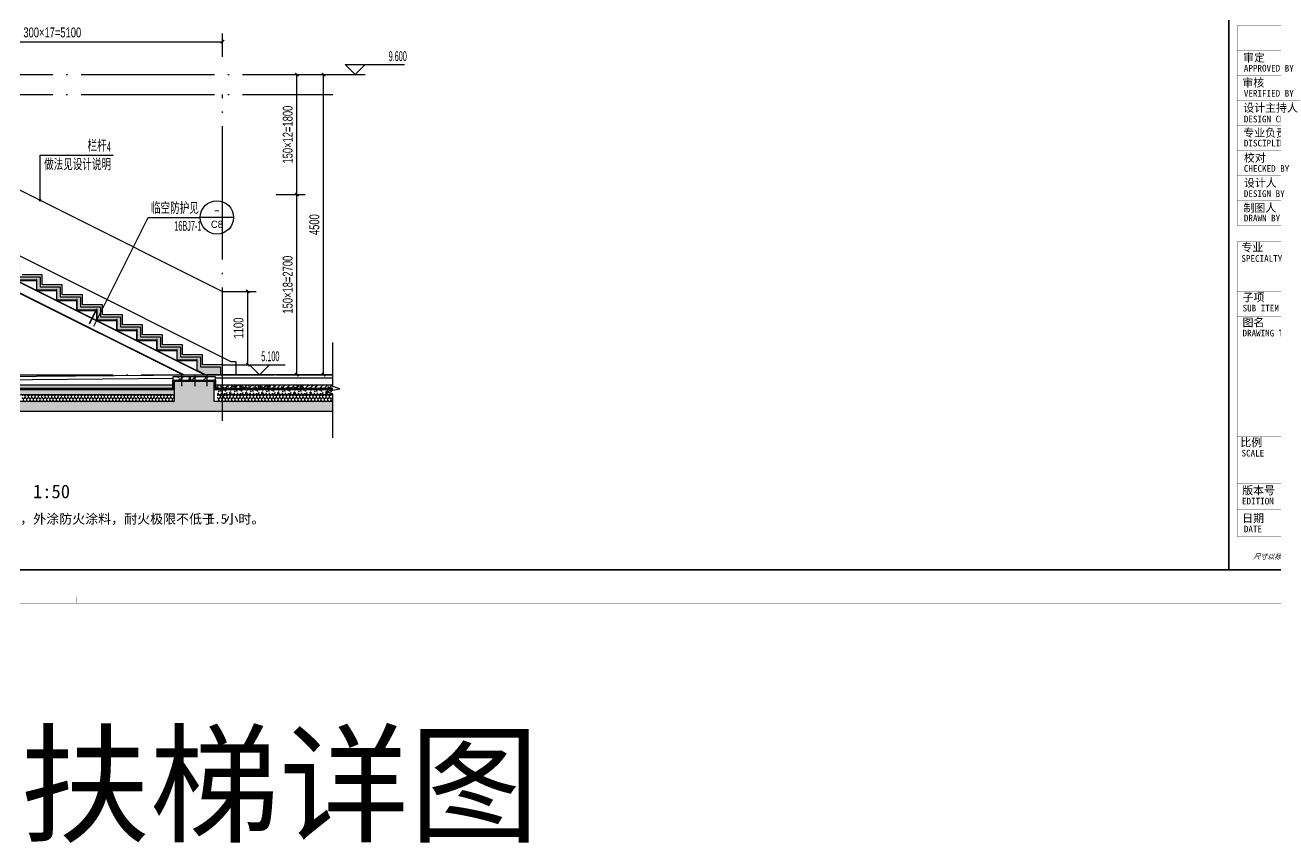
# Model space of a CAD drawing. Extents: x -26219 to 315419, y -160410 to -120810.
# Drawn here: x 156972 to 175724, y -159657 to -147393 of the extents above; entities that cross this region are included whole.
import ezdxf
from ezdxf.enums import TextEntityAlignment as Align
from ezdxf.xclip import XClip

# ---------------------------------------------------------------- set-up
doc = ezdxf.new("R2010")
doc.units = 0
doc.header["$LTSCALE"] = 1000
doc.header["$MEASUREMENT"] = 0
doc.header["$XCLIPFRAME"] = 0
for name, pattern in [('104-14# 核心筒$2$DOTE', [2.42, 2, -0.2, 0.02, -0.2]), ('104-14# 核心筒$3$DOTE', [2.42, 2, -0.2, 0.02, -0.2]), ('DASH', [0.35, 0.25, -0.1])]:
    doc.linetypes.add(name, pattern=pattern)
for name, color, linetype in [('01-标注_尺寸', 124, 'Continuous'), ('01-标注_标高', 200, 'Continuous'), ('01-标注_符号', 200, 'Continuous'), ('02-TEXT_标注', 130, 'Continuous'), ('05-填充_天正', 26, 'Continuous'), ('104-14# 核心筒$2$A_AXIS-轴线', 36, '104-14# 核心筒$2$DOTE'), ('104-14# 核心筒$3$A_AXIS-轴线', 36, '104-14# 核心筒$3$DOTE'), ('A-E_栏杆', 232, 'Continuous'), ('A-O_屋面', 201, 'Continuous'), ('A-SUR_保温', 222, 'Continuous'), ('A_STR-砼墙', 51, 'Continuous'), ('S_SURFACE', 6, 'Continuous'), ('建-标注-文本', 254, 'Continuous')]:
    doc.layers.add(name, color=color, linetype=linetype)
doc.styles.add('_TCH_DIM', font='ros.shx', dxfattribs={"width": 0.75, "bigfont": 'jd.shx'})
doc.styles.add('_TCH_DIM_T3', font='ros.shx', dxfattribs={"width": 0.705882, "bigfont": 'jd.shx'})
doc.styles.add('_TCH_LABEL', font='ros.shx', dxfattribs={"bigfont": 'jd.shx'})
doc.styles.get("Standard").update_dxf_attribs({"font": 'STXIHEI_0.TTF'})
doc.styles.add('图签信息$0$华文细黑', font='STXIHEI_0.TTF', dxfattribs={"height": 10})
doc.dimstyles.new('_TCH_ARCH&&50', dxfattribs={"dimtxt": 148.75, "dimasz": 50, "dimexe": 125, "dimexo": 150, "dimgap": 63.125, "dimtad": 1, "dimdec": 0, "dimzin": 0, "dimdsep": 46, "dimtxsty": '_TCH_DIM_T3', "dimblk": 'ARCHTICK', "dimcen": 0.09, "dimclrt": 7, "dimazin": 2, "dimtfac": 1, "dimtdec": 0, "dimtix": 1, "dimtmove": 2, "dimatfit": 3, "dimfxl": 0, "dimtolj": 1, "dimtzin": 0, "dimarcsym": 0})
pattern_1 = [(45, (0, 0), (-88.38835, 88.38835), []), (50, (0, 0), (358.6301, -31.37607), [37.5, -412.5]), (355, (0, 0), (-69.37567, 376.09607), [30, -330]), (100.4514, (29.9, -2.6), (289.2547, 344.71977), [31.8701, -350.57106]), (46.1842, (0, 100), (533.6205, -82.7595), [56.25, -618.75]), (96.6356, (44.47, 93.1), (467.3314, 487.0589), [47.8051, -525.8565]), (351.1842, (0, 100), (467.331, 487.0593), [45, -495]), (21, (50, 75), (298.45353, -201.30945), [37.5, -412.5]), (326, (50, 75), (121.65767, 362.575), [30, -330]), (71.4514, (74.87, 58.22), (420.1113, 161.26525), [31.8701, -350.57106]), (37.5, (0, 0), (6.07993, 166.44693), [0, -326, 0, -335, 0, -331.25]), (7.5, (0, 0), (131.53477, 197.20586), [0, -191, 0, -318.5, 0, -126.25]), (327.5, (-111.5, 0), (266.91122, -11.277436), [0, -125, 0, -390, 0, -517.5]), (317.5, (-161.5, 0), (291.59308, 50.0525), [0, -162.5, 0, -259, 0, -367.5])]

# ---------------------------------------------------------------- blocks, each defined once
blk = doc.blocks.new('104-14# 核心筒')
at = {"layer": '104-14# 核心筒$2$A_AXIS-轴线'}
for p, q in [((-9370.1, 105800), (120259.9, 105800)), ((-24839, 16700), (120259.9, 16700))]:
    blk.add_line(p, q, dxfattribs=at)
blk = doc.blocks.new('图框-A1')
for points, const_width in [([(0, 0), (841, 0), (841, 594), (0, 594)], 0.05), ([(766, 584), (25, 584), (25, 10), (766, 10)], 0.5)]:
    blk.add_lwpolyline(points, close=True, dxfattribs=dict(const_width=const_width))
at = {"const_width": 0.05}
blk.add_lwpolyline([(420.5, 0), (420.5, 2)], dxfattribs=at)
blk = doc.blocks.new('图签信息')
at = {"const_width": 0.5}
blk.add_lwpolyline([(-65, 0), (0, 0), (0, 500.5), (-65, 500.5)], close=True, dxfattribs=at)
at = {"const_width": 0.05}
for points in [[(-62.5, 103.26), (-2.5, 103.26), (-2.5, 163.26), (-62.5, 163.26), (-62.5, 103.26)], [(-62.5, 155.76), (-2.5, 155.76)], [(-62.5, 148.26), (-2.5, 148.26)], [(-62.5, 140.76), (-2.5, 140.76)], [(-62.5, 133.26), (-2.5, 133.26)], [(-62.5, 125.76), (-2.5, 125.76)], [(-62.5, 118.26), (-2.5, 118.26)], [(-62.5, 110.76), (-2.5, 110.76)], [(-62.5, 98.5), (-2.5, 98.5), (-2.5, 10), (-62.5, 10), (-62.5, 98.5)], [(-62.5, 83.5), (-2.5, 83.5)], [(-62.5, 76), (-2.5, 76)], [(-62.5, 40), (-2.5, 40)], [(-62.5, 26), (-2.5, 26)], [(-62.5, 18), (-2.5, 18)]]:
    blk.add_lwpolyline(points, dxfattribs=at)
at = {"style": '图签信息$0$华文细黑'}
for s, height, p in [('审定', 2.4, (-60.73, 154.81)), ('APPROVED BY', 2, (-60.5, 151.44)), ('审核', 2.4, (-60.95, 147.29)), ('VERIFIED BY', 2, (-60.5, 143.91)), ('设计主持人', 2.4, (-60.68, 139.76)), ('DESIGN CHIEF', 2, (-60.5, 136.19)), ('专业负责人', 2.4, (-60.67, 132.26)), ('DISCIPLINE CHIEF', 2, (-60.5, 128.98)), ('校对', 2.4, (-60.5, 124.76)), ('CHECKED BY', 2, (-60.5, 121.37)), ('设计人', 2.4, (-60.5, 117.26)), ('DESIGN BY', 2, (-60.5, 113.83)), ('制图人', 2.4, (-60.61, 109.76)), ('DRAWN BY', 2, (-60.5, 106.5)), ('专业', 2.4, (-61.23, 97.93)), ('SPECIALTY', 2, (-61.23, 94.38)), ('子项', 2.4, (-60.88, 82.92)), ('SUB ITEM', 2, (-60.88, 79.5)), ('图名', 2.4, (-60.91, 75.41)), ('DRAWING TITLES', 2, (-60.91, 72)), ('比例', 2.4, (-61.56, 39.42)), ('SCALE', 2, (-61.19, 36)), ('版本号', 2.4, (-61, 25.03)), ('EDITION', 2, (-61.06, 21.61)), ('日期', 2.4, (-61, 16.68)), ('DATE', 2, (-60.5, 13.26))]:
    blk.add_text(s, height=height, dxfattribs=at).set_placement(p, align=Align.TOP_LEFT)
at = {"style": '图签信息$0$华文细黑', "oblique": 20}
blk.add_text('尺寸以标注为准不得量取，所有尺寸需在现场校核准确', height=1.5, dxfattribs=at).set_placement((-32.5, 4), align=Align.MIDDLE_CENTER)
blk = doc.blocks.new('图签-A1')
at = {"color": 2}
blk.add_blockref('图签信息', (0, 0), dxfattribs=at)
blk = doc.blocks.new('d99d9d9d9dd6')
at = {"layer": '104-14# 核心筒$3$A_AXIS-轴线'}
for p, q in [((-13456, 0), (0, 0)), ((-8056, -4320), (-8056, 0))]:
    blk.add_line(p, q, dxfattribs=at)
blk.add_lwpolyline([(-1656, -4893), (-1656, 0)], dxfattribs=at)
at = {"layer": 'A_STR-砼墙'}
for p, q in [((-12556, -50), (-11742, -50)), ((-12556, -56), (-11742, -56)), ((-12556, -62), (-11799, -62)), ((-11832, -200), (-11799, -62)), ((-11799, -62), (-8739, -1592)), ((-11798, -56), (-8738, -1586)), ((-12556, -200), (-11832, -200)), ((-12556, -206), (-11833, -206)), ((-11833, -206), (-8773, -1736)), ((-11832, -200), (-8772, -1730)), ((-8739, -1592), (-6936, -1592)), ((-8736, -4265), (-8736, -1592)), ((-8730, -4265), (-8730, -1592)), ((-8592, -4264), (-8592, -1592)), ((-8586, -4264), (-8586, -1592)), ((-7586, -4254), (-7586, -1586)), ((-7580, -4254), (-7580, -1586)), ((-8773, -1736), (-8736, -1736)), ((-8772, -1730), (-8736, -1730)), ((-8586, -1730), (-7184, -1730)), ((-8586, -1736), (-7172, -1736)), ((-7442, -4252), (-7442, -1731)), ((-7436, -4252), (-7436, -1736)), ((-6836, -1743), (-1909, -4200)), ((-2036, -3970), (-2042, -3970)), ((-2042, -3970), (-2042, -4134)), ((-2036, -4137), (-2036, -3970)), ((-2245, -4200), (-1909, -4200))]:
    blk.add_line(p, q, dxfattribs=at)
for points in [[(-12238, -56), (-12163, -56), (-12163, -61, -0.414214), (-12165, -63), (-12222, -63, 0.414214), (-12231, -72), (-12231, -129, -0.414214), (-12233, -131), (-12238, -131), (-12238, -56)], [(-11442, -80), (-11731, -80, -0.414214), (-11736, -75), (-11736, -40), (-11742, -40), (-11742, -81, 0.414214), (-11737, -86), (-11442, -86)], [(-11142, -230), (-11431, -230, -0.414214), (-11436, -225), (-11436, -70), (-11442, -70), (-11442, -231, 0.414214), (-11437, -236), (-11142, -236)], [(-10842, -380), (-11131, -380, -0.414214), (-11136, -375), (-11136, -220), (-11142, -220), (-11142, -381, 0.414214), (-11137, -386), (-10842, -386)], [(-10542, -530), (-10831, -530, -0.414214), (-10836, -525), (-10836, -370), (-10842, -370), (-10842, -531, 0.414214), (-10837, -536), (-10542, -536)], [(-10242, -680), (-10531, -680, -0.414214), (-10536, -675), (-10536, -520), (-10542, -520), (-10542, -681, 0.414214), (-10537, -686), (-10242, -686)], [(-9942, -830), (-10231, -830, -0.414214), (-10236, -825), (-10236, -670), (-10242, -670), (-10242, -831, 0.414214), (-10237, -836), (-9942, -836)], [(-9642, -980), (-9931, -980, -0.414214), (-9936, -975), (-9936, -820), (-9942, -820), (-9942, -981, 0.414214), (-9937, -986), (-9642, -986)], [(-9342, -1130), (-9631, -1130, -0.414214), (-9636, -1125), (-9636, -970), (-9642, -970), (-9642, -1131, 0.414214), (-9637, -1136), (-9342, -1136)], [(-9042, -1280), (-9331, -1280, -0.414214), (-9336, -1275), (-9336, -1120), (-9342, -1120), (-9342, -1281, 0.414214), (-9337, -1286), (-9042, -1286)], [(-8742, -1430), (-9031, -1430, -0.414214), (-9036, -1425), (-9036, -1270), (-9042, -1270), (-9042, -1431, 0.414214), (-9037, -1436), (-8742, -1436)], [(-6842, -1580), (-8731, -1580, -0.414214), (-8736, -1575), (-8736, -1420), (-8742, -1420), (-8742, -1581, 0.414214), (-8737, -1586), (-6842, -1586)], [(-8336, -1586), (-8261, -1586), (-8261, -1591, -0.414214), (-8263, -1593), (-8320, -1593, 0.414214), (-8329, -1602), (-8329, -1659, -0.414214), (-8331, -1661), (-8336, -1661), (-8336, -1586)], [(-7963, -1586), (-7888, -1586), (-7888, -1591, -0.414214), (-7890, -1593), (-7947, -1593, 0.414214), (-7956, -1602), (-7956, -1659, -0.414214), (-7958, -1661), (-7963, -1661), (-7963, -1586)], [(-7582, -1586), (-7507, -1586), (-7507, -1591, -0.414214), (-7509, -1593), (-7566, -1593, 0.414214), (-7575, -1602), (-7575, -1659, -0.414214), (-7577, -1661), (-7582, -1661), (-7582, -1586)], [(-7225, -1586), (-7150, -1586), (-7150, -1591, -0.414214), (-7152, -1593), (-7209, -1593, 0.414214), (-7218, -1602), (-7218, -1659, -0.414214), (-7220, -1661), (-7225, -1661), (-7225, -1586)], [(-6542, -1730), (-6831, -1730, -0.414214), (-6836, -1725), (-6836, -1570), (-6842, -1570), (-6842, -1731, 0.414214), (-6837, -1736), (-6542, -1736)], [(-6242, -1880), (-6531, -1880, -0.414214), (-6536, -1875), (-6536, -1720), (-6542, -1720), (-6542, -1881, 0.414214), (-6537, -1886), (-6242, -1886)], [(-5942, -2030), (-6231, -2030, -0.414214), (-6236, -2025), (-6236, -1870), (-6242, -1870), (-6242, -2031, 0.414214), (-6237, -2036), (-5942, -2036)], [(-5642, -2180), (-5931, -2180, -0.414214), (-5936, -2175), (-5936, -2020), (-5942, -2020), (-5942, -2181, 0.414214), (-5937, -2186), (-5642, -2186)], [(-5342, -2330), (-5631, -2330, -0.414214), (-5636, -2325), (-5636, -2170), (-5642, -2170), (-5642, -2331, 0.414214), (-5637, -2336), (-5342, -2336)], [(-5042, -2480), (-5331, -2480, -0.414214), (-5336, -2475), (-5336, -2320), (-5342, -2320), (-5342, -2481, 0.414214), (-5337, -2486), (-5042, -2486)], [(-4742, -2630), (-5031, -2630, -0.414214), (-5036, -2625), (-5036, -2470), (-5042, -2470), (-5042, -2631, 0.414214), (-5037, -2636), (-4742, -2636)], [(-4442, -2780), (-4731, -2780, -0.414214), (-4736, -2775), (-4736, -2620), (-4742, -2620), (-4742, -2781, 0.414214), (-4737, -2786), (-4442, -2786)], [(-4142, -2930), (-4431, -2930, -0.414214), (-4436, -2925), (-4436, -2770), (-4442, -2770), (-4442, -2931, 0.414214), (-4437, -2936), (-4142, -2936)], [(-3842, -3080), (-4131, -3080, -0.414214), (-4136, -3075), (-4136, -2920), (-4142, -2920), (-4142, -3081, 0.414214), (-4137, -3086), (-3842, -3086)], [(-3542, -3230), (-3831, -3230, -0.414214), (-3836, -3225), (-3836, -3070), (-3842, -3070), (-3842, -3231, 0.414214), (-3837, -3236), (-3542, -3236)], [(-3242, -3380), (-3531, -3380, -0.414214), (-3536, -3375), (-3536, -3220), (-3542, -3220), (-3542, -3381, 0.414214), (-3537, -3386), (-3242, -3386)], [(-2942, -3530), (-3231, -3530, -0.414214), (-3236, -3525), (-3236, -3370), (-3242, -3370), (-3242, -3531, 0.414214), (-3237, -3536), (-2942, -3536)], [(-2642, -3680), (-2931, -3680, -0.414214), (-2936, -3675), (-2936, -3520), (-2942, -3520), (-2942, -3681, 0.414214), (-2937, -3686), (-2642, -3686)], [(-2342, -3830), (-2631, -3830, -0.414214), (-2636, -3825), (-2636, -3670), (-2642, -3670), (-2642, -3831, 0.414214), (-2637, -3836), (-2342, -3836)], [(-2042, -3980), (-2331, -3980, -0.414214), (-2336, -3975), (-2336, -3820), (-2342, -3820), (-2342, -3981, 0.414214), (-2337, -3986), (-2042, -3986)]]:
    blk.add_lwpolyline(points, format="xyb", dxfattribs=at)
for points in [[(-8711, -1592), (-8611, -1592), (-8611, -1792), (-8711, -1792)], [(-8705, -1598), (-8617, -1598), (-8617, -1786), (-8705, -1786)], [(-6936, -1586), (-6836, -1586), (-6836, -1786), (-6936, -1786)], [(-6930, -1592), (-6842, -1592), (-6842, -1780), (-6930, -1780)], [(-1840, -4200), (-1840, -4206), (-2318, -4206), (-2318, -4200)]]:
    blk.add_lwpolyline(points, close=True, dxfattribs=at)
for points in [[(-6756, -1620), (-6756, -1620)], [(-7185, -1736), (-2245, -4200)], [(-7184, -1730), (-2232, -4200)], [(-1923, -4200), (-6836, -1749)], [(-2268, -4206), (-2268, -4371)], [(-2068, -4206), (-2068, -4371)], [(-1891, -4206), (-1891, -4371)]]:
    blk.add_lwpolyline(points, dxfattribs=at)
at = {"layer": 'S_SURFACE'}
blk.add_lwpolyline([(-1656, -4200), (-1656, -4200)], dxfattribs=at)
blk = doc.blocks.new('_ArchTick')
at = {"color": 0, "linetype": 'ByBlock', "const_width": 0.4}
blk.add_lwpolyline([(-0.5, -0.5), (0.5, 0.5)], dxfattribs=at)
blk = doc.blocks.new('*D606')
at = {"layer": '01-标注_尺寸', "color": 0, "lineweight": -2, "transparency": 16777216}
for p, q in [((161137, -148136), (161573, -148136)), ((161448, -152636), (161448, -148136)), ((161137, -152636), (161573, -152636))]:
    blk.add_line(p, q, dxfattribs=at)
at = {"layer": 'Defpoints', "color": 0, "transparency": 16777216}
for p in [(160987, -148136), (161448, -148136), (160987, -152636)]:
    blk.add_point(p, dxfattribs=at)
at = {"layer": '01-标注_尺寸', "color": 0, "lineweight": -2, "transparency": 16777216, "xscale": 50, "yscale": 50, "zscale": 50}
for p, rotation in [((161448, -148136), 90), ((161448, -152636), 270)]:
    blk.add_blockref('_ArchTick', p, dxfattribs=dict(at, rotation=rotation))
at = {"layer": '01-标注_尺寸', "color": 7, "transparency": 16777216, "insert": (161310, -150386), "char_height": 148.8, "attachment_point": 5, "rotation": 90, "style": '_TCH_DIM_T3'}
blk.add_mtext('\\A1;4500', dxfattribs=at)
blk = doc.blocks.new('*D607')
at = {"layer": '01-标注_尺寸', "color": 0, "lineweight": -2, "transparency": 16777216}
for p, q in [((154831, -147870), (154831, -147518)), ((159931, -147870), (159931, -147518)), ((154831, -147643), (159931, -147643))]:
    blk.add_line(p, q, dxfattribs=at)
at = {"layer": 'Defpoints', "color": 0, "transparency": 16777216}
for p in [(159931, -147643), (154831, -148020), (159931, -148020)]:
    blk.add_point(p, dxfattribs=at)
at = {"layer": '01-标注_尺寸', "color": 0, "lineweight": -2, "transparency": 16777216, "xscale": 50, "yscale": 50, "zscale": 50, "rotation": 180}
blk.add_blockref('_ArchTick', (154831, -147643), dxfattribs=at)
at = {"layer": '01-标注_尺寸', "color": 0, "lineweight": -2, "transparency": 16777216, "xscale": 50, "yscale": 50, "zscale": 50}
blk.add_blockref('_ArchTick', (159931, -147643), dxfattribs=at)
at = {"layer": '01-标注_尺寸', "color": 7, "transparency": 16777216, "insert": (157381, -147505), "char_height": 148.75, "attachment_point": 5, "style": '_TCH_DIM_T3'}
blk.add_mtext('\\A1;300×17=5100', dxfattribs=at)
blk = doc.blocks.new('*D608')
at = {"layer": '01-标注_尺寸', "color": 0, "lineweight": -2, "transparency": 16777216}
for p, q in [((160737, -149936), (161173, -149936)), ((161048, -152636), (161048, -149936)), ((160737, -152636), (161173, -152636))]:
    blk.add_line(p, q, dxfattribs=at)
at = {"layer": 'Defpoints', "color": 0, "transparency": 16777216}
for p in [(160587, -149936), (161048, -149936), (160587, -152636)]:
    blk.add_point(p, dxfattribs=at)
at = {"layer": '01-标注_尺寸', "color": 0, "lineweight": -2, "transparency": 16777216, "xscale": 50, "yscale": 50, "zscale": 50}
for p, rotation in [((161048, -149936), 90), ((161048, -152636), 270)]:
    blk.add_blockref('_ArchTick', p, dxfattribs=dict(at, rotation=rotation))
at = {"layer": '01-标注_尺寸', "color": 7, "transparency": 16777216, "insert": (160910, -151286), "char_height": 148.75, "attachment_point": 5, "rotation": 90, "style": '_TCH_DIM_T3'}
blk.add_mtext('\\A1;150×18=2700', dxfattribs=at)
blk = doc.blocks.new('*D609')
at = {"layer": '01-标注_尺寸', "color": 0, "lineweight": -2, "transparency": 16777216}
for p, q in [((160737, -148136), (161173, -148136)), ((161048, -149936), (161048, -148136)), ((160737, -149936), (161173, -149936))]:
    blk.add_line(p, q, dxfattribs=at)
at = {"layer": 'Defpoints', "color": 0, "transparency": 16777216}
for p in [(160587, -148136), (161048, -148136), (160587, -149936)]:
    blk.add_point(p, dxfattribs=at)
at = {"layer": '01-标注_尺寸', "color": 0, "lineweight": -2, "transparency": 16777216, "xscale": 50, "yscale": 50, "zscale": 50}
for p, rotation in [((161048, -148136), 90), ((161048, -149936), 270)]:
    blk.add_blockref('_ArchTick', p, dxfattribs=dict(at, rotation=rotation))
at = {"layer": '01-标注_尺寸', "color": 7, "transparency": 16777216, "insert": (160910, -149036), "char_height": 148.75, "attachment_point": 5, "rotation": 90, "style": '_TCH_DIM_T3'}
blk.add_mtext('\\A1;150×12=1800', dxfattribs=at)
blk = doc.blocks.new('*D1477')
at = {"layer": '01-标注_尺寸', "color": 0, "lineweight": -2, "transparency": 16777216}
for p, q in [((159931, -151386), (160436, -151386)), ((160311, -152486), (160311, -151386)), ((159931, -152486), (160436, -152486))]:
    blk.add_line(p, q, dxfattribs=at)
at = {"layer": 'Defpoints', "color": 0, "transparency": 16777216}
for p in [(159781, -151386), (160311, -151386), (159781, -152486)]:
    blk.add_point(p, dxfattribs=at)
at = {"layer": '01-标注_尺寸', "color": 0, "lineweight": -2, "transparency": 16777216, "xscale": 50, "yscale": 50, "zscale": 50}
for p, rotation in [((160311, -151386), 90), ((160311, -152486), 270)]:
    blk.add_blockref('_ArchTick', p, dxfattribs=dict(at, rotation=rotation))
at = {"layer": '01-标注_尺寸', "color": 7, "transparency": 16777216, "insert": (160173, -151936), "char_height": 148.8, "attachment_point": 5, "rotation": 90, "style": '_TCH_DIM_T3'}
blk.add_mtext('\\A1;1100', dxfattribs=at)
blk = doc.blocks.new('$LinePat$聚苯板')
at = {"color": 0}
for p, q in [((15, -9), (0, 0)), ((30, 0), (15, -9)), ((15, -26), (0, -34)), ((0, -34), (0, -51)), ((0, -51), (15, -60)), ((15, -9), (15, -26)), ((30, -34), (15, -26)), ((15, -60), (30, -51))]:
    blk.add_line(p, q, dxfattribs=at)

msp = doc.modelspace()

# ---------------------------------------------------------------- hatches: boundary and pattern name
at = {"layer": '05-填充_天正'}
h = msp.add_hatch(dxfattribs=at)
h.set_pattern_fill('钢筋混凝土', color=256, scale=20, style=0)
h.set_pattern_definition([(45, (0, 0), (-35.355339, 35.355339), []), (50, (0, 0), (143.452037, -12.55043), [15, -165]), (355, (0, 0), (-27.75027, 150.43843), [12, -132]), (100.4514, (11.95, -1.05), (115.70188, 137.88791), [12.74804, -140.22842]), (46.1842, (0, 40), (213.44821, -33.1038), [22.5, -247.5]), (96.6356, (17.79, 37.24), (186.93254, 194.82357), [19.12206, -210.3426]), (351.1842, (0, 40), (186.9324, 194.82372), [18, -198]), (21, (20, 30), (119.38141, -80.52378), [15, -165]), (326, (20, 30), (48.66307, 145.03001), [12, -132]), (71.4514, (29.95, 23.29), (168.04453, 64.5061), [12.74804, -140.22842]), (37.5, (0, 0), (2.431971, 66.578771), [0, -130.4, 0, -134, 0, -132.5]), (7.5, (0, 0), (52.613907, 78.882342), [0, -76.4, 0, -127.4, 0, -50.5]), (327.5, (-44.6, 0), (106.764487, -4.510974), [0, -50, 0, -156, 0, -207]), (317.5, (-64.6, 0), (116.637234, 20.020996), [0, -65, 0, -103.6, 0, -147])])
h.paths.add_polyline_path([(159901.4, -152636.5), (159678.1, -152636.5), (159551.4, -152573.3), (159551.4, -152416.5), (159251.4, -152416.5), (159251.4, -152266.5), (158951.4, -152266.5), (158951.4, -152116.5), (158651.4, -152116.5), (158651.4, -151966.5), (158351.4, -151966.5), (158351.4, -151816.5), (158051.4, -151816.5), (158051.4, -151666.5), (157751.4, -151666.5), (157751.4, -151516.5), (157451.4, -151516.5), (157451.4, -151366.5), (157151.4, -151366.5), (157151.4, -151216.5), (156851.4, -151216.5), (156851.4, -151066.5), (156551.4, -151066.5), (156551.4, -150916.5), (156251.4, -150916.5), (156251.4, -150766.5), (155951.4, -150766.5), (155951.4, -150616.5), (155651.4, -150616.5), (155651.4, -150466.5), (155351.4, -150466.5), (155351.4, -150316.5), (155051.4, -150316.5), (155051.4, -150166.5), (154751.4, -150166.5), (154751.4, -150016.5), (152851.4, -150016.5), (152851.4, -149866.5), (152551.4, -149866.5), (152551.4, -149716.5), (152251.4, -149716.5), (152251.4, -149566.5), (151951.4, -149566.5), (151951.4, -149416.5), (151651.4, -149416.5), (151651.4, -149266.5), (151351.4, -149266.5), (151351.4, -149116.5), (151051.4, -149116.5), (151051.4, -148966.5), (150751.4, -148966.5), (150751.4, -148816.5), (150451.4, -148816.5), (150451.4, -148666.5), (150151.4, -148666.5), (150151.4, -148516.5), (149851.4, -148516.5), (149851.4, -148486.5), (149031.4, -148486.5), (149031.4, -148286.5), (149601.4, -148286.5), (149601.4, -148316.5), (149901.4, -148316.5), (149901.4, -148466.5), (150201.4, -148466.5), (150201.4, -148616.5), (150501.4, -148616.5), (150501.4, -148766.5), (150801.4, -148766.5), (150801.4, -148916.5), (151101.4, -148916.5), (151101.4, -149066.5), (151401.4, -149066.5), (151401.4, -149216.5), (151701.4, -149216.5), (151701.4, -149366.5), (152001.4, -149366.5), (152001.4, -149516.5), (152301.4, -149516.5), (152301.4, -149666.5), (152601.4, -149666.5), (152601.4, -149816.5), (152901.4, -149816.5), (152901.4, -149966.5), (154801.4, -149966.5), (154801.4, -150116.5), (155101.4, -150116.5), (155101.4, -150266.5), (155401.4, -150266.5), (155401.4, -150416.5), (155701.4, -150416.5), (155701.4, -150566.5), (156001.4, -150566.5), (156001.4, -150716.5), (156301.4, -150716.5), (156301.4, -150866.5), (156601.4, -150866.5), (156601.4, -151016.5), (156901.4, -151016.5), (156901.4, -151166.5), (157201.4, -151166.5), (157201.4, -151316.5), (157501.4, -151316.5), (157501.4, -151466.5), (157801.4, -151466.5), (157801.4, -151616.5), (158101.4, -151616.5), (158101.4, -151766.5), (158401.4, -151766.5), (158401.4, -151916.5), (158701.4, -151916.5), (158701.4, -152066.5), (159001.4, -152066.5), (159001.4, -152216.5), (159301.4, -152216.5), (159301.4, -152366.5), (159601.4, -152366.5), (159601.4, -152516.5), (159901.4, -152516.5)])
h = msp.add_hatch(dxfattribs=at)
h.set_pattern_fill('钢筋混凝土', color=256, scale=50, style=0)
h.set_pattern_definition(pattern_1)
h.paths.add_polyline_path([(161587.4, -153036.5), (159808.1, -153036.5), (159808.1, -152736.5), (159208.1, -152736.5), (159208.1, -153036.5), (149281.4, -153036.5), (149281.4, -153186.5), (161587.4, -153186.5)])
h = msp.add_hatch(dxfattribs=at)
h.set_pattern_fill('钢筋混凝土', color=256, scale=20, style=0)
h.set_pattern_definition([(45, (207292.14, -322425.46), (-35.355339, 35.355339), []), (50, (207292.14, -322425.46), (143.45204, -12.55043), [15, -165]), (355, (207292.14, -322425.46), (-27.75027, 150.43843), [12, -132]), (100.4514, (207304.09, -322426.5), (115.70188, 137.88791), [12.74804, -140.22842]), (46.1842, (207292.14, -322385.46), (213.44821, -33.1038), [22.5, -247.5]), (96.6356, (207309.93, -322388.22), (186.93254, 194.82357), [19.12206, -210.3426]), (351.1842, (207292.14, -322385.46), (186.9324, 194.82372), [18, -198]), (21, (207312.14, -322395.46), (119.38141, -80.52378), [15, -165]), (326, (207312.14, -322395.46), (48.66307, 145.03001), [12, -132]), (71.4514, (207322.09, -322402.17), (168.04453, 64.5061), [12.74804, -140.22842]), (37.5, (207292.14, -322425.46), (2.431971, 66.578771), [0, -130.4, 0, -134, 0, -132.5]), (7.5, (207292.14, -322425.46), (52.613907, 78.882342), [0, -76.4, 0, -127.4, 0, -50.5]), (327.5, (207247.54, -322425.46), (106.764487, -4.510974), [0, -50, 0, -156, 0, -207]), (317.5, (207227.54, -322425.46), (116.637234, 20.020996), [0, -65, 0, -103.6, 0, -147])])
h.paths.add_polyline_path([(159208.1, -152836.5), (159208.1, -152786.5), (149281.4, -152786.5), (149281.4, -152836.5)])
h = msp.add_hatch(dxfattribs=at)
h.set_pattern_fill('钢筋混凝土', color=256, scale=50, style=0)
h.set_pattern_definition(pattern_1)
h.paths.add_polyline_path([(159828.1, -152716.5), (159828.1, -152666.5), (159188.1, -152666.5), (159188.1, -152716.5)])
h = msp.add_hatch(dxfattribs=at)
h.set_pattern_fill('钢筋混凝土', color=256, scale=20, style=0)
h.set_pattern_definition([(45, (217862.14, -322425.46), (-35.355339, 35.355339), []), (50, (217862.14, -322425.46), (143.45204, -12.55043), [15, -165]), (355, (217862.14, -322425.46), (-27.75027, 150.43843), [12, -132]), (100.4514, (217874.09, -322426.5), (115.70188, 137.88791), [12.74804, -140.22842]), (46.1842, (217862.14, -322385.46), (213.44821, -33.1038), [22.5, -247.5]), (96.6356, (217879.93, -322388.22), (186.93254, 194.82357), [19.12206, -210.3426]), (351.1842, (217862.14, -322385.46), (186.9324, 194.82372), [18, -198]), (21, (217882.14, -322395.46), (119.38141, -80.52378), [15, -165]), (326, (217882.14, -322395.46), (48.66307, 145.03001), [12, -132]), (71.4514, (217892.09, -322402.17), (168.04453, 64.5061), [12.74804, -140.22842]), (37.5, (217862.14, -322425.46), (2.431971, 66.578771), [0, -130.4, 0, -134, 0, -132.5]), (7.5, (217862.14, -322425.46), (52.613907, 78.882342), [0, -76.4, 0, -127.4, 0, -50.5]), (327.5, (217817.54, -322425.46), (106.764487, -4.510974), [0, -50, 0, -156, 0, -207]), (317.5, (217797.54, -322425.46), (116.637234, 20.020996), [0, -65, 0, -103.6, 0, -147])])
h.paths.add_polyline_path([(159828.1, -152786.5), (159828.1, -152836.5), (161587.4, -152836.5), (161587.4, -152786.5)])
at = {"layer": 'A-SUR_保温'}
h = msp.add_hatch(dxfattribs=at)
h.set_pattern_fill('加气混凝土', color=26, scale=20)
h.set_pattern_definition([(0, (84534.8, -190491.23), (120, 240), [0, -240]), (0, (84394.4, -190523.63), (120, 240), [0, -240]), (0, (84472.4, -190526.03), (120, 240), [0, -240]), (0, (84557.6, -190455.23), (120, 240), [0, -240]), (0, (84458, -190538.03), (120, 240), [0, -240]), (0, (84581.6, -190304.03), (120, 240), [0, -240]), (0, (84508.4, -190323.23), (120, 240), [0, -240]), (0, (84546.8, -190353.23), (120, 240), [0, -240]), (0, (84351.2, -190358.03), (120, 240), [0, -240]), (0, (84468.8, -190368.83), (120, 240), [0, -240]), (0, (84423.2, -190430.03), (120, 240), [0, -240]), (0, (84425.6, -190520.03), (120, 240), [0, -240]), (0, (84515.6, -190529.63), (120, 240), [0, -240]), (0, (84581.6, -190424.03), (120, 240), [0, -240]), (0, (84357.2, -190461.23), (120, 240), [0, -240]), (0, (84377.6, -190420.43), (120, 240), [0, -240]), (0, (84471.2, -190437.23), (120, 240), [0, -240]), (0, (84437.6, -190472.03), (120, 240), [0, -240]), (0, (84418.4, -190392.83), (120, 240), [0, -240]), (0, (84448.4, -190302.83), (120, 240), [0, -240]), (0, (84366.8, -190511.63), (120, 240), [0, -240]), (0, (84498.8, -190352.03), (120, 240), [0, -240]), (0, (84387.2, -190348.43), (120, 240), [0, -240]), (0, (84368, -190317.23), (120, 240), [0, -240]), (130.601294, (84566.854, -190379.172), (-599.9999934, 720.0000031), [10.5366, -4414.8444]), (18.43495, (84549.71, -190374.6), (599.999998, 239.999998), [10.8421, -1507.05116]), (90, (84549.71, -190384.89), (120, 240), [10.2857, -469.71426]), (161.56505, (84559.997, -190388.315), (-600.000003, 239.999982), [10.8421, -1507.05116]), (53.1301, (84559.997, -190388.315), (120, 240), [11.4286, -1188.5714]), (135, (84569.14, -190510.6), (-120.000015, 239.99998), [9.69746, -669.12504]), (45, (84555.426, -190510.6), (120, 240), [9.69746, -669.12504]), (135, (84562.28, -190517.46), (-120.000015, 239.99998), [9.69746, -669.12504]), (45, (84562.28, -190517.46), (120, 240), [9.69746, -669.12504]), (116.56505, (84453.71, -190349.46), (-2e-05, 480), [12.7775, -255.5506]), (180, (84448, -190338.03), (-120, 240), [13.7143, -226.2857]), (63.43495, (84428.57, -190349.46), (1e-06, 480), [12.7775, -255.5506]), (116.56505, (84434.28, -190360.89), (-2e-05, 480), [12.7775, -255.5506]), (0, (84434.28, -190360.89), (120, 240), [13.7143, -226.2857]), (63.43495, (84448, -190360.89), (1e-06, 480), [12.7775, -255.5506]), (107.102728, (84543.997, -190430.6), (-359.9999862, 1200.0000019), [15.54454, -6513.161]), (143.972626, (84539.426, -190415.743), (-2279.999971, 1679.999998), [15.54454, -3248.808]), (180, (84526.85, -190406.6), (-120, 240), [14.85714, -225.14284]), (36.027373, (84499.426, -190415.743), (2279.999983, 1679.999982), [15.54454, -3248.808]), (71.56505, (84494.854, -190429.457), (360.000002, 1199.999998), [14.4561, -1503.4371]), (107.102728, (84499.4255, -190444.315), (-359.9999862, 1200.0000019), [15.54454, -6513.161]), (143.972626, (84511.997, -190453.457), (-2279.999971, 1679.999998), [15.54454, -3248.808]), (0, (84512, -190453.46), (120, 240), [14.85714, -225.14284]), (36.027373, (84526.854, -190453.457), (2279.999983, 1679.999982), [15.54454, -3248.808]), (71.56505, (84539.426, -190444.315), (360.000002, 1199.999998), [14.4561, -1503.4371]), (150.25512, (84546.283, -190318.6), (-360.000001, 239.999997), [9.214, -1925.72784]), (90, (84538.28, -190323.17), (120, 240), [9.14286, -470.8571]), (29.74488, (84538.283, -190323.172), (360, 239.999999), [9.214, -1925.72784]), (116.56505, (84490.28, -190488.89), (-2e-05, 480), [12.7775, -255.5506]), (168.690067, (84484.568, -190477.457), (-1080.000001, 239.999994), [11.6549, -2435.8742]), (41.185925, (84463.997, -190483.172), (2999.9999818, 2639.9999769), [12.14874, -5090.3208]), (90, (84464, -190494.6), (120, 240), [11.4286, -468.5714]), (138.814074, (84473.14, -190502.6), (-2999.9999467, 2640.0000168), [12.14874, -5090.3208]), (16.699244, (84473.14, -190502.6), (3959.9999702, 1199.9999874), [11.9318, -4999.415]), (60.945396, (84484.568, -190499.172), (119.9999997, 239.9999979), [11.76643, -4930.1358]), (109.983106, (84389.711, -190388.315), (-600.0000023, 1679.9999956), [13.3768, -5604.879]), (155.556045, (84385.14, -190375.743), (-1560.000006, 719.999985), [13.8092, -5786.0526]), (24.443955, (84359.997, -190375.743), (1560.0000008, 719.9999965), [13.8092, -5786.0526]), (70.016893, (84355.426, -190388.315), (600.0000018, 1679.9999958), [13.3768, -5604.879]), (109.983106, (84359.997, -190400.886), (-600.0000023, 1679.9999956), [13.3768, -5604.879]), (160.016893, (84372.568, -190405.457), (-600.0000004, 239.999989), [13.3768, -2795.751]), (19.983107, (84372.568, -190405.457), (599.9999967, 239.9999996), [13.3768, -2795.751]), (70.016893, (84385.14, -190400.886), (600.0000018, 1679.9999958), [13.3768, -5604.879]), (122.005383, (84478.854, -190410.03), (-120.000016, 239.999988), [10.7817, -2253.3736]), (18.43495, (84462.854, -190404.315), (599.999998, 239.999998), [10.8421, -1507.05116]), (90, (84462.85, -190414.6), (120, 240), [10.2857, -469.71426]), (161.56505, (84473.14, -190418.03), (-600.000003, 239.999982), [10.8421, -1507.05116]), (54.462322, (84473.14, -190418.029), (839.9999988, 1199.9999982), [9.8312, -4119.2846]), (116.56505, (84409.14, -190468.31), (-2e-05, 480), [12.7775, -255.5506]), (180, (84403.43, -190456.89), (-120, 240), [12.5714, -227.42856]), (59.036243, (84383.997, -190468.315), (120.0000004, 239.999999), [13.3279, -2785.5288]), (120.963756, (84390.854, -190479.743), (-120.0000164, 239.999989), [13.3279, -2785.5288]), (0, (84390.85, -190479.74), (120, 240), [12.5714, -227.42856]), (63.43495, (84403.43, -190479.74), (1e-06, 480), [12.7775, -255.5506])])
h.paths.add_polyline_path([(159208.1, -152936.5), (159208.1, -152856.5), (149281.4, -152856.5), (149281.4, -152936.5)])
h = msp.add_hatch(dxfattribs=at)
h.set_pattern_fill('加气混凝土', color=26, scale=20)
h.set_pattern_definition([(0, (95104.8, -190491.23), (120, 240), [0, -240]), (0, (94964.4, -190523.63), (120, 240), [0, -240]), (0, (95042.4, -190526.03), (120, 240), [0, -240]), (0, (95127.6, -190455.23), (120, 240), [0, -240]), (0, (95028, -190538.03), (120, 240), [0, -240]), (0, (95151.6, -190304.03), (120, 240), [0, -240]), (0, (95078.4, -190323.23), (120, 240), [0, -240]), (0, (95116.8, -190353.23), (120, 240), [0, -240]), (0, (94921.2, -190358.03), (120, 240), [0, -240]), (0, (95038.8, -190368.83), (120, 240), [0, -240]), (0, (94993.2, -190430.03), (120, 240), [0, -240]), (0, (94995.6, -190520.03), (120, 240), [0, -240]), (0, (95085.6, -190529.63), (120, 240), [0, -240]), (0, (95151.6, -190424.03), (120, 240), [0, -240]), (0, (94927.2, -190461.23), (120, 240), [0, -240]), (0, (94947.6, -190420.43), (120, 240), [0, -240]), (0, (95041.2, -190437.23), (120, 240), [0, -240]), (0, (95007.6, -190472.03), (120, 240), [0, -240]), (0, (94988.4, -190392.83), (120, 240), [0, -240]), (0, (95018.4, -190302.83), (120, 240), [0, -240]), (0, (94936.8, -190511.63), (120, 240), [0, -240]), (0, (95068.8, -190352.03), (120, 240), [0, -240]), (0, (94957.2, -190348.43), (120, 240), [0, -240]), (0, (94938, -190317.23), (120, 240), [0, -240]), (130.601294, (95136.854, -190379.172), (-599.9999934, 720.0000031), [10.5366, -4414.8444]), (18.43495, (95119.71, -190374.6), (599.999998, 239.999998), [10.8421, -1507.05116]), (90, (95119.71, -190384.89), (120, 240), [10.2857, -469.71426]), (161.56505, (95129.997, -190388.315), (-600.000003, 239.999982), [10.8421, -1507.05116]), (53.1301, (95129.997, -190388.315), (120, 240), [11.4286, -1188.5714]), (135, (95139.14, -190510.6), (-120.00001, 239.99998), [9.6975, -669.12504]), (45, (95125.426, -190510.6), (120, 240), [9.6975, -669.12504]), (135, (95132.28, -190517.46), (-120.00001, 239.99998), [9.6975, -669.12504]), (45, (95132.28, -190517.46), (120, 240), [9.6975, -669.12504]), (116.56505, (95023.71, -190349.46), (-2e-05, 480), [12.7775, -255.5506]), (180, (95018, -190338.03), (-120, 240), [13.7143, -226.2857]), (63.43495, (94998.57, -190349.46), (1e-06, 480), [12.7775, -255.5506]), (116.56505, (95004.28, -190360.89), (-2e-05, 480), [12.7775, -255.5506]), (0, (95004.28, -190360.89), (120, 240), [13.7143, -226.2857]), (63.43495, (95018, -190360.89), (1e-06, 480), [12.7775, -255.5506]), (107.102728, (95113.997, -190430.6), (-359.9999862, 1200.0000019), [15.54454, -6513.161]), (143.972626, (95109.426, -190415.743), (-2279.999971, 1679.999998), [15.54454, -3248.808]), (180, (95096.85, -190406.6), (-120, 240), [14.85714, -225.14284]), (36.027373, (95069.426, -190415.743), (2279.999983, 1679.999982), [15.54454, -3248.808]), (71.56505, (95064.854, -190429.457), (360.000002, 1199.999998), [14.4561, -1503.4371]), (107.102728, (95069.4255, -190444.315), (-359.9999862, 1200.0000019), [15.54454, -6513.161]), (143.972626, (95081.997, -190453.457), (-2279.999971, 1679.999998), [15.54454, -3248.808]), (0, (95082, -190453.46), (120, 240), [14.85714, -225.14284]), (36.027373, (95096.854, -190453.457), (2279.999983, 1679.999982), [15.54454, -3248.808]), (71.56505, (95109.426, -190444.315), (360.000002, 1199.999998), [14.4561, -1503.4371]), (150.25512, (95116.283, -190318.6), (-360.000001, 239.999997), [9.214, -1925.72784]), (90, (95108.28, -190323.17), (120, 240), [9.14286, -470.8571]), (29.74488, (95108.283, -190323.172), (360, 239.999999), [9.214, -1925.72784]), (116.56505, (95060.28, -190488.89), (-2e-05, 480), [12.7775, -255.5506]), (168.690067, (95054.568, -190477.457), (-1080.000001, 239.999994), [11.6549, -2435.8742]), (41.185925, (95033.997, -190483.172), (2999.9999818, 2639.9999769), [12.14874, -5090.3208]), (90, (95034, -190494.6), (120, 240), [11.4286, -468.5714]), (138.814074, (95043.14, -190502.6), (-2999.9999467, 2640.0000168), [12.14874, -5090.3208]), (16.699244, (95043.14, -190502.6), (3959.9999702, 1199.9999874), [11.9318, -4999.415]), (60.945396, (95054.568, -190499.172), (119.9999997, 239.9999979), [11.7664, -4930.1358]), (109.983106, (94959.711, -190388.315), (-600.0000023, 1679.9999956), [13.3768, -5604.879]), (155.556045, (94955.14, -190375.743), (-1560.000006, 719.999985), [13.8092, -5786.0526]), (24.443955, (94929.997, -190375.743), (1560.0000008, 719.9999965), [13.8092, -5786.0526]), (70.016893, (94925.426, -190388.315), (600.0000018, 1679.9999958), [13.3768, -5604.879]), (109.983106, (94929.997, -190400.886), (-600.0000023, 1679.9999956), [13.3768, -5604.879]), (160.016893, (94942.568, -190405.457), (-600.0000004, 239.999989), [13.3768, -2795.751]), (19.983107, (94942.568, -190405.457), (599.9999967, 239.9999996), [13.3768, -2795.751]), (70.016893, (94955.14, -190400.886), (600.0000018, 1679.9999958), [13.3768, -5604.879]), (122.005383, (95048.854, -190410.03), (-120.000016, 239.999988), [10.7817, -2253.3736]), (18.43495, (95032.854, -190404.315), (599.999998, 239.999998), [10.8421, -1507.05116]), (90, (95032.85, -190414.6), (120, 240), [10.2857, -469.71426]), (161.56505, (95043.14, -190418.03), (-600.000003, 239.999982), [10.8421, -1507.05116]), (54.462322, (95043.14, -190418.029), (839.9999988, 1199.9999982), [9.8312, -4119.2846]), (116.56505, (94979.14, -190468.31), (-2e-05, 480), [12.7775, -255.5506]), (180, (94973.43, -190456.89), (-120, 240), [12.5714, -227.42856]), (59.036243, (94953.997, -190468.315), (120.0000004, 239.999999), [13.3279, -2785.5288]), (120.963756, (94960.854, -190479.743), (-120.0000164, 239.999989), [13.3279, -2785.5288]), (0, (94960.85, -190479.74), (120, 240), [12.5714, -227.42856]), (63.43495, (94973.43, -190479.74), (1e-06, 480), [12.7775, -255.5506])])
h.paths.add_polyline_path([(161587.4, -152936.5), (161587.4, -152856.5), (159851.4, -152856.5), (159851.4, -152936.5)])

# ---------------------------------------------------------------- linework, layer by layer
msp.add_line((160155, -152486.5), (160523.2, -152486.5))
at = {"layer": '01-标注_标高'}
for p, q in [((161572.9, -148136.5), (162072.9, -148136.5)), ((161922.9, -148136.5), (161772.9, -147986.5)), ((161772.9, -147986.5), (162658.9, -147986.5)), ((161922.9, -148136.5), (162072.9, -147986.5)), ((160485.7, -152636.5), (160335.7, -152486.5)), ((160335.7, -152486.5), (160873.6, -152486.5)), ((160485.7, -152636.5), (160635.7, -152486.5))]:
    msp.add_line(p, q, dxfattribs=at)
at = {"layer": '01-标注_符号'}
for p, q in [((157197.4, -150019.5), (157197.4, -149342.6)), ((157197.4, -149342.6), (158291.6, -149342.6)), ((158003.1, -151906.9), (158818.1, -150277.1)), ((158818.1, -150277.1), (159599, -150277.1)), ((160099, -150277.1), (159599, -150277.1))]:
    msp.add_line(p, q, dxfattribs=at)
at = {"layer": '01-标注_符号', "const_width": 20}
msp.add_lwpolyline([(157197.4, -150029.5, 1), (157197.4, -150009.5, 1)], format="xyb", close=True, dxfattribs=at)
at = {"layer": '01-标注_符号', "const_width": 25}
msp.add_lwpolyline([(157936.1, -151873.4), (158047.9, -151649.8)], dxfattribs=at)
at = {"layer": '01-标注_符号'}
msp.add_lwpolyline([(161587.4, -153583.4), (161587.4, -152923.8), (161482.4, -152885.6), (161692.4, -152848.5), (161587.4, -152811.3), (161587.4, -152151.7)], dxfattribs=at)
msp.add_circle((159849, -150277.1), 250, dxfattribs=at)
at = {"layer": '104-14# 核心筒$3$A_AXIS-轴线'}
for p, q in [((148131.4, -148136.5), (161587.4, -148136.5)), ((149031.4, -152636.5), (161587.4, -152636.5))]:
    msp.add_line(p, q, dxfattribs=at)
at = {"layer": 'A-E_栏杆'}
for points in [[(149031.4, -148036.5), (149655, -148036.5), (153255, -149836.5), (154855, -149836.5), (160055, -152436.5), (160131.4, -152436.5), (160131.4, -152636.5)], [(154831.4, -148836.5), (159931.4, -151386.5)], [(159931.4, -152374.7), (159931.4, -151386.5)]]:
    msp.add_lwpolyline(points, dxfattribs=at)
at = {"layer": 'A-O_屋面', "linetype": 'DASH', "ltscale": 0.2, "const_width": 5}
for points in [[(159198.1, -152846.5), (149286.4, -152846.5), (149286.4, -152731.5), (149081.4, -152731.5)], [(159198.1, -152846.5), (159198.1, -152726.5), (159818.1, -152726.5), (159818.1, -152846.5)], [(161587.4, -152846.5), (159818.1, -152846.5)]]:
    msp.add_lwpolyline(points, dxfattribs=at)
at = {"layer": 'A-SUR_保温'}
for p, q in [((149281.4, -152736.5), (159481.3, -152636.5)), ((161587.4, -152636.5), (159828.1, -152636.5)), ((149281.4, -152786.5), (159188.1, -152786.5)), ((149281.8, -152786.5), (159188.1, -152689.3)), ((161587.4, -152686.5), (159828.1, -152686.5)), ((159828.1, -152786.5), (161587.4, -152786.5)), ((149281.4, -152836.5), (159188.1, -152836.5)), ((149281.4, -152856.5), (159208.1, -152856.5)), ((159208.1, -152936.5), (149281.4, -152936.5)), ((159808.1, -152856.5), (161587.4, -152856.5)), ((159828.1, -152836.5), (161587.4, -152836.5)), ((161587.4, -152936.5), (159851.4, -152936.5))]:
    msp.add_line(p, q, dxfattribs=at)
msp.add_lwpolyline([(159188.1, -152856.5), (159188.1, -152716.5), (159828.1, -152716.5), (159828.1, -152856.5)], dxfattribs=at)
at = {"layer": 'A_STR-砼墙'}
for p, q in [((159208.1, -153036.5), (149281.4, -153036.5)), ((161587.4, -153186.5), (149281.4, -153186.5)), ((161587.4, -153036.5), (159808.1, -153036.5)), ((161587.4, -153186.5), (161587.4, -153036.5))]:
    msp.add_line(p, q, dxfattribs=at)
for points in [[(156901.4, -151166.5), (157201.4, -151166.5), (157201.4, -151316.5), (157501.4, -151316.5), (157501.4, -151466.5), (157801.4, -151466.5), (157801.4, -151616.5), (158101.4, -151616.5), (158101.4, -151766.5), (158401.4, -151766.5), (158401.4, -151916.5), (158701.4, -151916.5), (158701.4, -152066.5), (159001.4, -152066.5), (159001.4, -152216.5), (159301.4, -152216.5), (159301.4, -152366.5), (159601.4, -152366.5), (159601.4, -152516.5), (159901.4, -152516.5), (159901.4, -152636.5), (159678.1, -152636.5), (159551.4, -152573.3), (159551.4, -152416.5), (159251.4, -152416.5), (159251.4, -152266.5), (158951.4, -152266.5), (158951.4, -152116.5), (158651.4, -152116.5), (158651.4, -151966.5), (158351.4, -151966.5), (158351.4, -151816.5), (158051.4, -151816.5), (158051.4, -151666.5), (157751.4, -151666.5), (157751.4, -151516.5), (157451.4, -151516.5), (157451.4, -151366.5), (157151.4, -151366.5), (157151.4, -151216.5), (156851.4, -151216.5)], [(159808.1, -153036.5), (159808.1, -152736.5), (159208.1, -152736.5), (159208.1, -153036.5)]]:
    msp.add_lwpolyline(points, dxfattribs=at)
msp.add_lwpolyline([(159828.1, -152716.5), (159828.1, -152666.5), (159188.1, -152666.5), (159188.1, -152716.5)], close=True, dxfattribs=at)
at = {"layer": 'S_SURFACE'}
for points in [[(159931.4, -152636.5), (159931.4, -152486.5), (159631.4, -152486.5), (159631.4, -152336.5), (159331.4, -152336.5), (159331.4, -152186.5), (159031.4, -152186.5), (159031.4, -152036.5), (158731.4, -152036.5), (158731.4, -151886.5), (158431.4, -151886.5), (158431.4, -151736.5), (158131.4, -151736.5), (158131.4, -151586.5), (157831.4, -151586.5), (157831.4, -151436.5), (157531.4, -151436.5), (157531.4, -151286.5), (157231.4, -151286.5), (157231.4, -151136.5), (156931.4, -151136.5)], [(159931.4, -152636.5), (159931.4, -152636.5)]]:
    msp.add_lwpolyline(points, dxfattribs=at)

# ---------------------------------------------------------------- block references
at = {"xscale": 50, "yscale": 50, "zscale": 50}
for name, p in [('图框-A1', (136717.6, -156062.5)), ('图签-A1', (178267.6, -155562.5))]:
    msp.add_blockref(name, p, dxfattribs=at)
ref = msp.add_blockref('104-14# 核心筒', (150626, -164550))
XClip(ref).set_block_clipping_path([(94550.0000000024, 12139.8027840568), (105750.0000113929, 22499.9999875159)])
ref = msp.add_blockref('104-14# 核心筒', (162825.3, -253650))
XClip(ref).set_block_clipping_path([(94442.2879467641, 101022.6274729816), (105150.0000113929, 111550)])
msp.add_blockref('d99d9d9d9dd6', (161587.4, -148436.5))
at = {"layer": 'A-SUR_保温', "color": 26, "yscale": 1.666666666666667, "zscale": 1.666666666666667}
for p, xscale, rotation in [((156974.6, -153036.5), 1.671606721957018, 179.9999999999582), ((157024.2, -153036.5), 1.671606721957018, 179.9999999999582), ((157073.9, -153036.5), 1.671606721957018, 179.9999999999582), ((157123.5, -153036.5), 1.671606721957018, 179.9999999999582), ((157173.1, -153036.5), 1.671606721957018, 179.9999999999582), ((157222.8, -153036.5), 1.671606721957018, 179.9999999999582), ((157272.4, -153036.5), 1.671606721957018, 179.9999999999582), ((157322, -153036.5), 1.671606721957018, 179.9999999999582), ((157371.7, -153036.5), 1.671606721957018, 179.9999999999582), ((157421.3, -153036.5), 1.671606721957018, 179.9999999999582), ((157470.9, -153036.5), 1.671606721957018, 179.9999999999582), ((157520.6, -153036.5), 1.671606721957018, 179.9999999999582), ((157570.2, -153036.5), 1.671606721957018, 179.9999999999582), ((157619.8, -153036.5), 1.671606721957018, 179.9999999999582), ((157669.5, -153036.5), 1.671606721957018, 179.9999999999582), ((157719.1, -153036.5), 1.671606721957018, 179.9999999999582), ((157768.7, -153036.5), 1.671606721957018, 179.9999999999582), ((157818.4, -153036.5), 1.671606721957018, 179.9999999999582), ((157868, -153036.5), 1.671606721957018, 179.9999999999582), ((157917.6, -153036.5), 1.671606721957018, 179.9999999999582), ((157967.3, -153036.5), 1.671606721957018, 179.9999999999582), ((158016.9, -153036.5), 1.671606721957018, 179.9999999999582), ((158066.5, -153036.5), 1.671606721957018, 179.9999999999582), ((158116.2, -153036.5), 1.671606721957018, 179.9999999999582), ((158165.8, -153036.5), 1.671606721957018, 179.9999999999582), ((158215.4, -153036.5), 1.671606721957018, 179.9999999999582), ((158265.1, -153036.5), 1.671606721957018, 179.9999999999582), ((158314.7, -153036.5), 1.671606721957018, 179.9999999999582), ((158364.3, -153036.5), 1.671606721957018, 179.9999999999582), ((158414, -153036.5), 1.671606721957018, 179.9999999999582), ((158463.6, -153036.5), 1.671606721957018, 179.9999999999582), ((158513.3, -153036.5), 1.671606721957018, 179.9999999999582), ((158562.9, -153036.5), 1.671606721957018, 179.9999999999582), ((158612.5, -153036.5), 1.671606721957018, 179.9999999999582), ((158662.2, -153036.5), 1.671606721957018, 179.9999999999582), ((158711.8, -153036.5), 1.671606721957018, 179.9999999999582), ((158761.4, -153036.5), 1.671606721957018, 179.9999999999582), ((158811.1, -153036.5), 1.671606721957018, 179.9999999999582), ((158860.7, -153036.5), 1.671606721957018, 179.9999999999582), ((158910.3, -153036.5), 1.671606721957018, 179.9999999999582), ((158960, -153036.5), 1.671606721957018, 179.9999999999582), ((159009.6, -153036.5), 1.671606721957018, 179.9999999999582), ((159059.2, -153036.5), 1.671606721957018, 179.9999999999582), ((159108.9, -153036.5), 1.671606721957018, 179.9999999999582), ((159158.5, -153036.5), 1.671606721957018, 179.9999999999582), ((159208.1, -153036.5), 1.671606721957018, 179.9999999999582), ((159901, -153036.5), 1.670466779973447, 179.9999999999587), ((159950.6, -153036.5), 1.670466779973447, 179.9999999999587), ((160000.2, -153036.5), 1.670466779973447, 179.9999999999587), ((160049.8, -153036.5), 1.670466779973447, 179.9999999999587), ((160099.4, -153036.5), 1.670466779973447, 179.9999999999587), ((160149, -153036.5), 1.670466779973447, 179.9999999999587), ((160198.6, -153036.5), 1.670466779973447, 179.9999999999587), ((160248.2, -153036.5), 1.670466779973447, 179.9999999999587), ((160297.8, -153036.5), 1.670466779973447, 179.9999999999587), ((160347.4, -153036.5), 1.670466779973447, 179.9999999999587), ((160397, -153036.5), 1.670466779973447, 179.9999999999587), ((160446.6, -153036.5), 1.670466779973447, 179.9999999999587), ((160496.2, -153036.5), 1.670466779973447, 179.9999999999587), ((160545.8, -153036.5), 1.670466779973447, 179.9999999999587), ((160595.4, -153036.5), 1.670466779973447, 179.9999999999587), ((160645, -153036.5), 1.670466779973447, 179.9999999999587), ((160694.6, -153036.5), 1.670466779973447, 179.9999999999587), ((160744.2, -153036.5), 1.670466779973447, 179.9999999999587), ((160793.8, -153036.5), 1.670466779973447, 179.9999999999587), ((160843.4, -153036.5), 1.670466779973447, 179.9999999999587), ((160893, -153036.5), 1.670466779973447, 179.9999999999587), ((160942.6, -153036.5), 1.670466779973447, 179.9999999999587), ((160992.2, -153036.5), 1.670466779973447, 179.9999999999587), ((161041.8, -153036.5), 1.670466779973447, 179.9999999999587), ((161091.4, -153036.5), 1.670466779973447, 179.9999999999587), ((161141, -153036.5), 1.670466779973447, 179.9999999999587), ((161190.6, -153036.5), 1.670466779973447, 179.9999999999587), ((161240.2, -153036.5), 1.670466779973447, 179.9999999999587), ((161289.8, -153036.5), 1.670466779973447, 179.9999999999587), ((161339.4, -153036.5), 1.670466779973447, 179.9999999999587), ((161389, -153036.5), 1.670466779973447, 179.9999999999587), ((161438.6, -153036.5), 1.670466779973447, 179.9999999999587), ((161488.2, -153036.5), 1.670466779973447, 179.9999999999587), ((161537.8, -153036.5), 1.670466779973447, 179.9999999999587), ((161587.4, -153036.5), 1.670466779973447, 179.9999999999587)]:
    msp.add_blockref('$LinePat$聚苯板', p, dxfattribs=dict(at, xscale=xscale, rotation=rotation))

# ---------------------------------------------------------------- texts
at = {"layer": '02-TEXT_标注', "style": '_TCH_DIM'}
for s, height, width, p in [('9.600', 148.75, 0.529412, (162423.4, -147934)), ('栏杆', 173.64, 0.75, (157908.7, -149290.1)), ('4', 148.8, 0.529412, (158199.7, -149290.1)), ('做法见设计说明', 173.64, 0.75, (157258.2, -149570.1)), ('临空防护见', 173.64, 0.75, (158860.7, -150224.6)), ('16BJ7-1', 148.75, 0.529412, (159210.5, -150478.3)), ('5.100', 148.75, 0.529412, (160514.1, -152434))]:
    msp.add_text(s, height=height, dxfattribs=dict(at, width=width)).set_placement(p)
at = {"layer": '02-TEXT_标注', "style": '_TCH_LABEL'}
for s, height, width, p, p2 in [('-', 130.5, 1.111111, (159805.5, -150230.8), (159892.5, -150230.8)), ('C8', 108.69, 1.428571, (159758.4, -150435.5), (159939.6, -150435.5))]:
    msp.add_text(s, height=height, dxfattribs=dict(at, width=width)).set_placement(p, p2, align=Align.FIT)
at = {"layer": '02-TEXT_标注'}
for s, height, p in [('钢结构楼厂家需进行二次深化设计，外涂防火涂料，耐火极限不低于', 142.713, (153980.6, -154869.7)), ('1.5', 142.71, (159712, -154869.7)), ('小时。', 142.71, (159976.6, -154869.7))]:
    msp.add_text(s, height=height, dxfattribs=at).set_placement(p)
at = {"layer": '02-TEXT_标注', "color": 0}
msp.add_text('扶梯详图', height=1427.13, dxfattribs=at).set_placement((156895, -159495.9))
at = {"layer": '建-标注-文本'}
msp.add_text('1:50', height=203.88, dxfattribs=at).set_placement((157092.2, -154488.2))

# ---------------------------------------------------------------- dimensions: what is measured, and where the dimension line sits
at = {"layer": '01-标注_尺寸'}
for p1, p2, distance, text, picture, middle in [((154831.4, -148019.7), (159931.4, -148019.7), 376.8, '300×17=5100', '*D607', (157381.4, -147505.5)), ((160587.4, -149936.5), (160587.4, -148136.5), -460.5, '150×12=1800', '*D609', (160910.4, -149036.5)), ((160587.4, -152636.5), (160587.4, -149936.5), -460.5, '150×18=2700', '*D608', (160910.4, -151286.5))]:
    dim = msp.add_aligned_dim(p1=p1, p2=p2, distance=distance, text=text, dimstyle='_TCH_ARCH&&50', dxfattribs=at)
    dim.commit()
    dim.dimension.update_dxf_attribs({"geometry": picture, "text_midpoint": middle})
for p1, p2, distance, picture, middle in [((160987.4, -152636.5), (160987.4, -148136.5), -460.5, '*D606', (161310.4, -150386.5)), ((159781.4, -152486.5), (159781.4, -151386.5), -529.5, '*D1477', (160173.4, -151936.5))]:
    dim = msp.add_aligned_dim(p1=p1, p2=p2, distance=distance, dimstyle='_TCH_ARCH&&50', dxfattribs=at)
    dim.commit()
    dim.dimension.update_dxf_attribs({"geometry": picture, "text_midpoint": middle})

doc.saveas('drawing.dxf')
